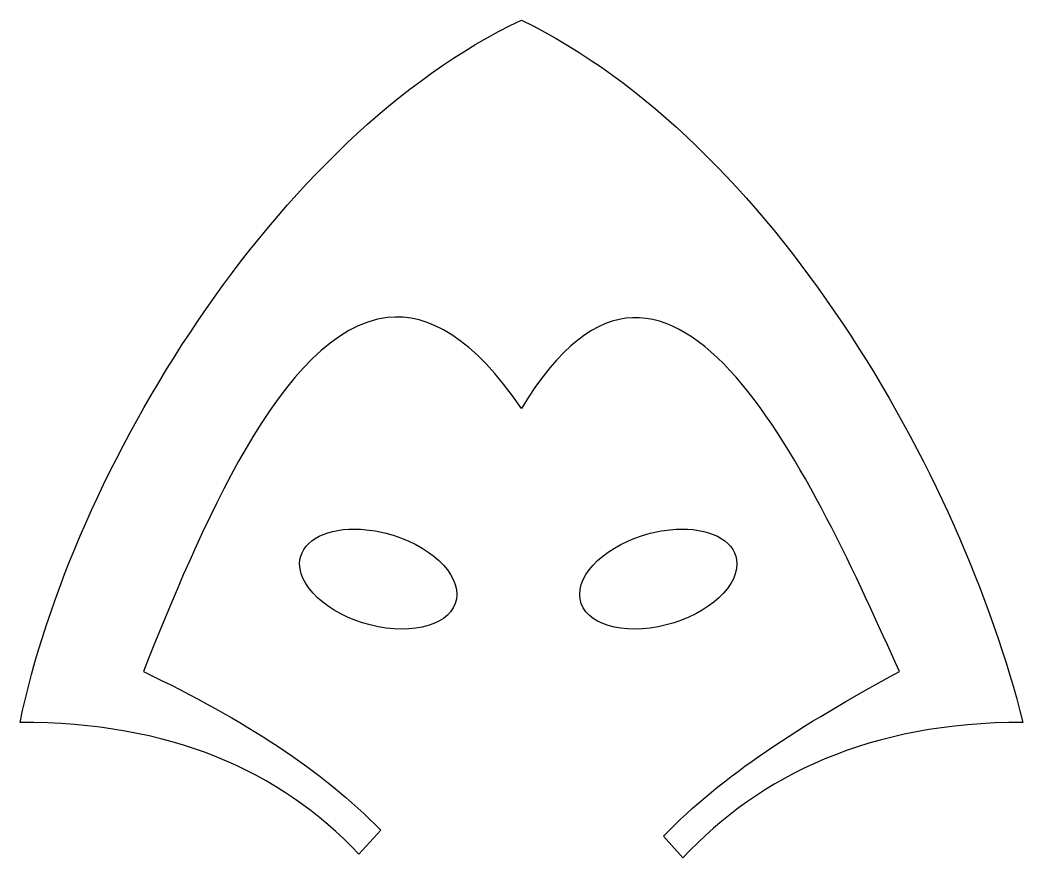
# Model space of a CAD drawing. Header units: centimetres. Extents: x -10.1 to 10.2, y -7.4 to 9.4.
import ezdxf

# ---------------------------------------------------------------- set-up
doc = ezdxf.new("R2010")
doc.units = ezdxf.units.CM
doc.header["$MEASUREMENT"] = 0
doc.layers.add('Layer 1', color=7, linetype='Continuous')

msp = doc.modelspace()

# ---------------------------------------------------------------- linework, layer by layer
at = {"layer": 'Layer 1'}
for points, knots in [([(0.05798, 9.44436), (-4.8933, 7.11808), (-9.00948, 0.34215), (-10.05706, -4.71227), (-10.05706, -4.71227), (-7.03185, -4.71227), (-4.81895, -5.6756), (-3.22189, -7.37012), (-3.22189, -7.37012), (-3.22189, -7.37012), (-2.78039, -6.88789), (-2.78039, -6.88789), (-2.78039, -6.88789), (-3.96362, -5.67037), (-5.51857, -4.67635), (-7.56915, -3.68709), (-7.56915, -3.68709), (-6.46679, -0.94478), (-4.78488, 3.2056), (-2.6473, 3.44722), (-2.6473, 3.44722), (-1.8109, 3.5418), (-0.9163, 3.03671), (0.05799, 1.61553), (0.05799, 1.61553), (3.108, 6.68707), (6.00426, -0.00962), (7.68512, -3.68709), (7.68512, -3.68709), (5.67426, -4.7773), (4.12193, -5.77284), (2.9214, -7.00647), (2.9214, -7.00647), (2.9214, -7.00647), (3.31145, -7.44527), (3.31145, -7.44527), (3.31145, -7.44527), (4.88579, -5.76876), (7.0921, -4.71228), (10.17302, -4.71228), (10.17302, -4.71228), (8.9305, 0.27898), (5.11244, 6.98428), (0.05798, 9.44436)], [0, 0, 0, 0, 0.08333333, 0.08333333, 0.08333333, 0.08333333, 0.16666667, 0.16666667, 0.16666667, 0.16666667, 0.25, 0.25, 0.25, 0.25, 0.33333333, 0.33333333, 0.33333333, 0.33333333, 0.41666667, 0.41666667, 0.41666667, 0.41666667, 0.5, 0.5, 0.5, 0.5, 0.58333333, 0.58333333, 0.58333333, 0.58333333, 0.66666667, 0.66666667, 0.66666667, 0.66666667, 0.75, 0.75, 0.75, 0.75, 0.83333333, 0.83333333, 0.83333333, 0.83333333, 1, 1, 1, 1]), ([(-3.30365, -0.8157), (-3.94882, -0.8122), (-4.4171, -1.08709), (-4.4171, -1.51805), (-4.4171, -1.51805), (-4.4171, -2.04852), (-3.70724, -2.61602), (-2.83184, -2.78575), (-2.83184, -2.78575), (-1.95643, -2.95543), (-1.24658, -2.66262), (-1.24658, -2.13215), (-1.24658, -2.13215), (-1.24658, -1.60168), (-1.95648, -1.03418), (-2.83184, -0.86445), (-2.83184, -0.86445), (-2.996, -0.83261), (-3.15472, -0.81651), (-3.30362, -0.8157), (-3.30362, -0.8157), (-3.30362, -0.8157), (-3.30365, -0.8157), (-3.30365, -0.8157)], [0, 0, 0, 0, 0.14285714, 0.14285714, 0.14285714, 0.14285714, 0.28571429, 0.28571429, 0.28571429, 0.28571429, 0.42857143, 0.42857143, 0.42857143, 0.42857143, 0.57142857, 0.57142857, 0.57142857, 0.57142857, 0.71428571, 0.71428571, 0.71428571, 0.71428571, 1, 1, 1, 1]), ([(3.2891, -0.8157), (3.14025, -0.81654), (2.98148, -0.83257), (2.81732, -0.86445), (2.81732, -0.86445), (1.94191, -1.03418), (1.2321, -1.60167), (1.2321, -2.13215), (1.2321, -2.13215), (1.2321, -2.66262), (1.94191, -2.95544), (2.81728, -2.78575), (2.81728, -2.78575), (3.69269, -2.61602), (4.40254, -2.04849), (4.40254, -1.51805), (4.40254, -1.51805), (4.40254, -1.08709), (3.93426, -0.81216), (3.28905, -0.8157), (3.28905, -0.8157), (3.28905, -0.8157), (3.2891, -0.8157), (3.2891, -0.8157)], [0, 0, 0, 0, 0.14285714, 0.14285714, 0.14285714, 0.14285714, 0.28571429, 0.28571429, 0.28571429, 0.28571429, 0.42857143, 0.42857143, 0.42857143, 0.42857143, 0.57142857, 0.57142857, 0.57142857, 0.57142857, 0.71428571, 0.71428571, 0.71428571, 0.71428571, 1, 1, 1, 1])]:
    msp.add_open_spline(points, degree=3, knots=knots, dxfattribs=at)

doc.saveas('drawing.dxf')
